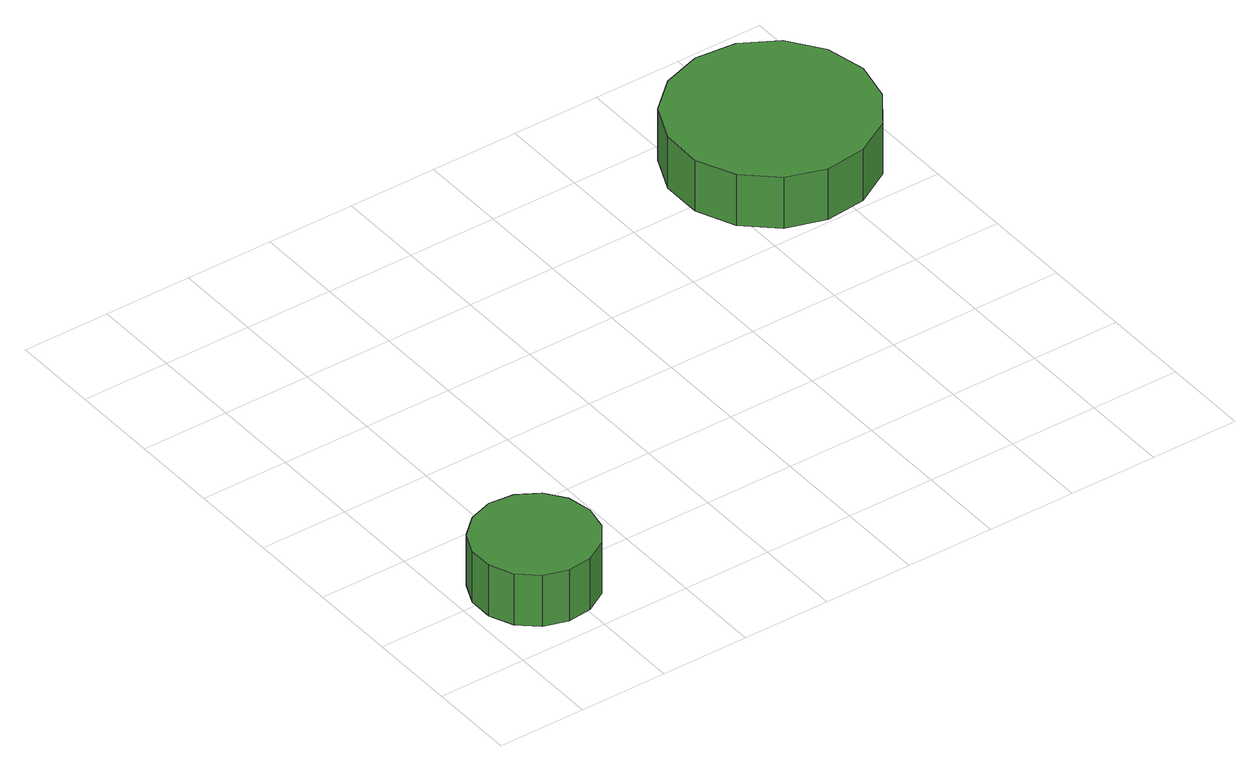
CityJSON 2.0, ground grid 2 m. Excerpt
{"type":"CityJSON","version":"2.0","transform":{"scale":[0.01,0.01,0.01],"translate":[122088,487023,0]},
"CityObjects":{
"tree1":{"type":"SolitaryVegetationObject","attributes":{"function":"something"},"geometry":[{"type":"MultiSurface","lod":"1","boundaries":[[[0,1,2,3,4,5,6,7,8,9,10,11,12,13,14]],[[15,16,17,18,19,20,21,22,23,24,25,26,27,28,29]],[[0,29,28,1]],[[1,28,27,2]],[[2,27,26,3]],[[3,26,25,4]],[[4,25,24,5]],[[5,24,23,6]],[[6,23,22,7]],[[7,22,21,8]],[[8,21,20,9]],[[9,20,19,10]],[[10,19,18,11]],[[11,18,17,12]],[[12,17,16,13]],[[13,16,15,14]],[[14,15,29,0]]]}]},
"tree2":{"type":"SolitaryVegetationObject","attributes":{"function":"something"},"geometry":[{"type":"MultiSurface","lod":"1","boundaries":[[[30,31,32,33,34,35,36,37,38,39,40,41,42,43,44]],[[45,46,47,48,49,50,51,52,53,54,55,56,57,58,59]],[[30,59,58,31]],[[31,58,57,32]],[[32,57,56,33]],[[33,56,55,34]],[[34,55,54,35]],[[35,54,53,36]],[[36,53,52,37]],[[37,52,51,38]],[[38,51,50,39]],[[39,50,49,40]],[[40,49,48,41]],[[41,48,47,42]],[[42,47,46,43]],[[43,46,45,44]],[[44,45,59,30]]]}]}
},
"vertices":[
[299,185,189],[288,240,189],[255,285,189],[206,314,189],[150,320,189],[96,302,189],[54,264,189],[31,213,189],[31,157,189],[54,105,189],[96,67,189],[150,50,189],[206,56,189],[255,84,189],[288,130,189],[288,130,62],[255,84,62],[206,56,62],[150,50,62],[96,67,62],[54,105,62],[31,157,62],[31,213,62],[54,264,62],[96,302,62],[150,320,62],[206,314,62],[255,285,62],[288,240,62],[299,185,62],
[1580,1022,197],[1560,1114,197],[1505,1190,197],[1424,1237,197],[1331,1246,197],[1242,1217,197],[1172,1155,197],[1134,1069,197],[1134,976,197],[1172,890,197],[1242,827,197],[1331,798,197],[1424,808,197],[1505,855,197],[1560,931,197],[1560,931,70],[1505,855,70],[1424,808,70],[1331,798,70],[1242,827,70],[1172,890,70],[1134,976,70],[1134,1069,70],[1172,1155,70],[1242,1217,70],[1331,1246,70],[1424,1237,70],[1505,1190,70],[1560,1114,70],[1580,1022,70]
]}
